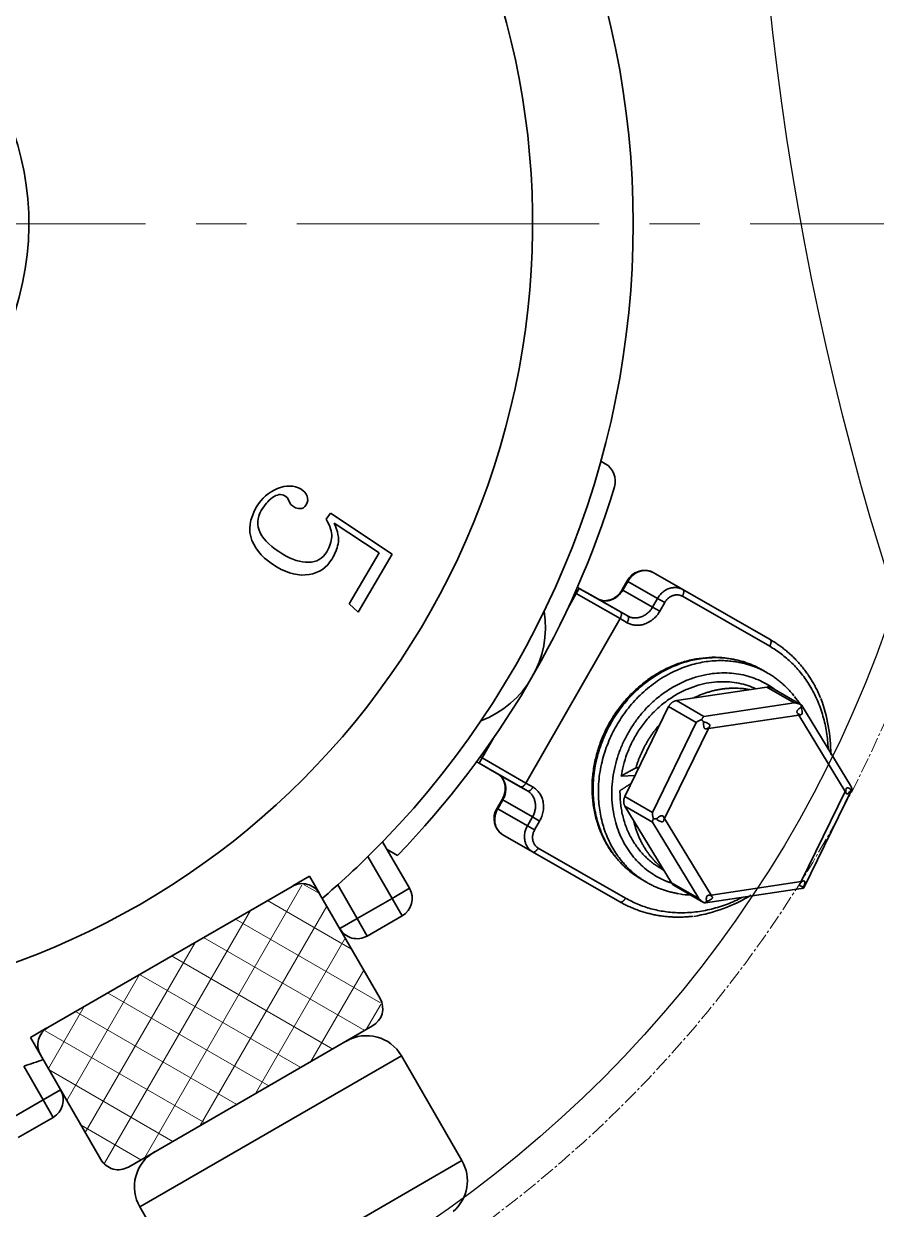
# Model space of a CAD drawing. Header units: millimetres. Extents: x -27384 to -11847, y 105622 to 113060.
# Drawn here: x -20622.5 to -20580.2, y 111159.2 to 111218 of the extents above; entities that cross this region are included whole.
import ezdxf

# ---------------------------------------------------------------- set-up
doc = ezdxf.new("R2010")
doc.units = ezdxf.units.MM
for name, pattern in [('CENTER2', [1.125, 0.75, -0.125, 0.125, -0.125]), ('DASHDOT', [25.4, 12.7, -6.35, 0, -6.35]), ('DASHED', [19.049999999999997, 12.7, -6.35]), ('HIDDEN', [9.524999999999999, 6.35, -3.175])]:
    doc.linetypes.add(name, pattern=pattern)
doc.layers.get('0').update_dxf_attribs({"color": 1, "linetype": 'DASHDOT'})
for name, color, linetype in [('01粗实线', 7, 'Continuous'), ('1', 4, 'Continuous'), ('3', 6, 'HIDDEN'), ('Default', 7, 'Continuous')]:
    doc.layers.add(name, color=color, linetype=linetype)
for name, color, linetype, lineweight in [('4虚线层', 6, 'DASHED', 35), ('图层3', 7, 'Continuous', 35), ('图层5', 7, 'Continuous', 15)]:
    doc.layers.add(name, color=color, linetype=linetype, lineweight=lineweight)

# ---------------------------------------------------------------- blocks, each defined once
blk = doc.blocks.new('G$CBB9FC1A2')
at = {"layer": 'Default', "color": 1, "linetype": 'CENTER2', "lineweight": 13, "ltscale": 20}
blk.add_line((64.7932927104739, 0), (-63.43283579474519, 1.455191522836685e-11), dxfattribs=at)
at = {"layer": 'Default', "color": 7, "linetype": 'CENTER2', "lineweight": 13}
blk.add_circle((-1.818989403545856e-11, -2.91038304567337e-11), 61.63746783566022, dxfattribs=at)
at = {"layer": '图层3'}
for p, q in [((42.38599819857336, -11.77259495477483), (42.59878139958164, -11.89544539315102)), ((28.74299689247709, -14.64884334823), (28.95948134969512, -14.3584700760839)), ((28.95948134969512, -14.3584700760839), (32.0337242769383, -16.38899088809558)), ((31.37754514695916, -16.31787937069021), (29.14564184720439, -14.83979479117261)), ((29.8902791310793, -18.84760848103906), (31.37754514695916, -16.31787937069021)), ((32.0337242769383, -16.38899088809558), (30.34648972110881, -19.25885164354986)), ((44.97231455480869, -17.29609102747054), (46.44727099506053, -18.14063811153756)), ((41.16538293347185, -18.34320642810781), (41.31348854551834, -18.08238896130933)), ((41.1655938564727, -18.34332673039171), (41.31442140464787, -18.08291868685046)), ((41.21984868108484, -18.02921541522664), (41.31348854551834, -18.08238896130933)), ((41.31348854551834, -18.08238896130933), (41.31442140462241, -18.08291868683591)), ((41.31442140464424, -18.08291868685046), (43.35407157990267, -19.24874428132898)), ((41.87872549125677, -18.40397590100474), (41.31442140464424, -18.08291868685046)), ((43.68926817901956, -17.71351035359839), (43.44200084652766, -18.14534956232819)), ((43.47687261597093, -18.1653168307821), (43.44200084652766, -18.14534956232819)), ((43.7241399484592, -17.73347762205231), (43.47687261597093, -18.1653168307821)), ((43.47687261597093, -18.1653168307821), (44.95182905622642, -19.00986391483457)), ((43.7241399484592, -17.73347762205231), (43.68926817901956, -17.71351035359839)), ((45.19909638871468, -18.57802470610477), (43.7241399484592, -17.73347762205231)), ((46.44727099506053, -18.14063811153756), (50.78120537161521, -20.62221081453026)), ((40.74681496947233, -19.07421305385651), (41.16538293347185, -18.34320642810781)), ((41.16538293347185, -18.34320642810781), (41.09811650037227, -18.30500908073736)), ((41.16559385915753, -18.34332673193421), (41.16538273183687, -18.34320678302902)), ((43.33532582338012, -19.58363431679027), (41.16559385915753, -18.34332673193421)), ((41.87926376877658, -18.40428215087741), (41.87872549125677, -18.40397590100474)), ((43.35422020903206, -19.24882923494442), (41.87926376877658, -18.40428215087741)), ((42.23102777795066, -18.60403190346551), (41.87926376877658, -18.40428215087741)), ((43.7059842182025, -19.44857898751798), (42.23102777795066, -18.60403190346551)), ((44.95182905622642, -19.00986391483457), (45.19909638871468, -18.57802470610477)), ((45.5546542652155, -18.78161401872057), (45.19909638871468, -18.57802470610477)), ((45.5546542652155, -18.78161401872057), (45.30738693273088, -19.21345322745037)), ((50.7623108662192, -20.95701610550168), (46.42837648966088, -18.47544340253808)), ((30.34648972110881, -19.25885164354986), (29.8902791310793, -18.84760848103906)), ((43.35407157990267, -19.24874428132898), (43.35422020903206, -19.24882923494442)), ((43.35422020903206, -19.24882923494442), (43.7059842182025, -19.44857898751798)), ((45.30738693273088, -19.21345322745037), (44.95182905622642, -19.00986391483457)), ((43.33532582338012, -19.58363431679027), (38.66465235683791, -27.74071642608033)), ((43.33602463413263, -19.58403306937544), (43.33532582338012, -19.58363431679027)), ((43.68778864330307, -19.78378282194899), (43.33602463413263, -19.58403306937544)), ((50.64335177284738, -22.27139764933963), (50.38306534220828, -22.12235992863134)), ((46.13314592500319, -23.65179848176194), (50.61173301324743, -22.97862153411552)), ((51.97823677407359, -23.76106956787407), (50.61173301324743, -22.97862153411552)), ((52.32770343681477, -23.86036462105403), (50.86751692412508, -23.024274667594)), ((43.57118542032185, -28.4163039317209), (45.74684949282891, -23.95014989287301)), ((47.1133532536478, -24.73259792664612), (45.74684949282891, -23.95014989287301)), ((46.13314592500319, -23.65179848176194), (47.49964968582572, -24.43424651550595)), ((47.49964968582572, -24.43424651550595), (51.97823677407359, -23.76106956787407)), ((54.77187326174317, -27.86635030966136), (52.35689788180753, -23.88881991489325)), ((52.20252984261242, -24.3647315196722), (47.72394275436454, -25.03790846731863)), ((54.50545285835688, -28.15770861087367), (52.20252984261242, -24.3647315196722)), ((44.93768918114802, -29.19875196547946), (47.1133532536478, -24.73259792664612)), ((47.72394275436454, -25.03790846731863), (45.54827868186476, -29.50406250613742)), ((36.49648806952609, -26.49718230281724), (37.07541758199295, -25.48611278520548)), ((36.40016397119325, -26.44156955329527), (36.49648806952609, -26.49718230281724)), ((36.34652055235711, -26.75693365912593), (36.22203680191888, -26.68506293230166)), ((36.34652055235711, -26.75693365912593), (36.49648806826008, -26.49718230208964)), ((36.34744959835371, -26.75747004408913), (36.34652055235711, -26.75693365912593)), ((36.34744959835371, -26.75747004408913), (36.49669799530602, -26.49730434486992)), ((38.38532304088949, -27.92639860749478), (36.34744959835371, -26.75747004408913)), ((36.34744959835371, -26.75747004408913), (36.90997851580323, -27.08162749650364)), ((36.49648827354395, -26.4971819492639), (36.49669858954803, -26.49730331508908)), ((36.49669799530602, -26.49730434486992), (38.66465235683791, -27.74071642608033)), ((44.27009716645625, -26.98159369442146), (44.12056879943702, -26.98772565383115)), ((36.90997851580323, -27.08162749650364), (36.91051510029865, -27.08193670316541)), ((38.38547154055414, -27.92648378721788), (36.91051510029865, -27.08193670316541)), ((36.91051510029865, -27.08193670316541), (37.26084125027046, -27.2841976001655)), ((37.26084125027046, -27.2841976001655), (38.73579769052594, -28.12874468418886)), ((43.39312850400529, -27.39547822353779), (44.08224196963783, -27.36721859696263)), ((38.38547154055414, -27.92648378721788), (38.38532304088949, -27.92639860749478)), ((38.73579769052594, -28.12874468418886), (38.38547154055414, -27.92648378721788)), ((38.66465235683791, -27.74071642608033), (38.66534997716008, -27.74111725765397)), ((38.66534997716008, -27.74111725765397), (39.01567612713552, -27.9433781546395)), ((52.32978878584981, -32.62386264970701), (54.50545285835688, -28.15770861087367)), ((52.45314953309935, -32.94262603807147), (54.84709004637261, -28.02839905457222)), ((37.47823428047559, -28.56074980563426), (37.23096694799096, -28.99258901436406)), ((37.51310604991886, -28.58071707408817), (37.2658387174306, -29.01255628280342)), ((37.47824323891109, -28.56075493515527), (37.51310604991886, -28.58071707408817)), ((38.98806249017434, -29.42526415812608), (37.51310604991886, -28.58071707408817)), ((43.57118542032185, -28.4163039317209), (44.93768918114802, -29.19875196547946)), ((37.23096694799096, -28.99258901436406), (37.2658387174306, -29.01255628280342)), ((37.2658387174306, -29.01255628280342), (38.74079515768972, -29.85710336687043)), ((45.8814961457465, -32.68874487413268), (43.57857313000568, -28.89576778291666)), ((44.94507689083184, -29.67821581666067), (43.57857313000568, -28.89576778291666)), ((38.74079515768972, -29.85710336687043), (38.98806249017434, -29.42526415812608)), ((38.74079515768972, -29.85710336687043), (39.09635303419054, -30.06069267948624)), ((38.98806249017434, -29.42526415812608), (39.34362036667881, -29.62885347075644)), ((39.34362036667881, -29.62885347075644), (39.09635303419054, -30.06069267948624)), ((47.24799990657266, -33.47119290789124), (44.94507689083184, -29.67821581666067)), ((45.54827868186476, -29.50406250613742), (47.85120169760557, -33.29703959736798)), ((38.9953849592639, -31.15495964318688), (37.52042851900478, -30.31041255914897)), ((31.55152398447171, -30.65400739733013), (32.8852264214147, -32.96404778028955)), ((32.28193868686139, -31.33695850585354), (31.77776964280565, -31.04587637254735)), ((43.32931933581494, -33.63653234616504), (38.9953849592639, -31.15495964318688)), ((39.27456589529538, -30.96919207292376), (43.60850027184642, -33.45076477588736)), ((32.01938738629542, -33.46394018028514), (30.82105372735168, -31.38836539856857)), ((45.37070108533226, -31.98281261160446), (45.4966845194358, -32.05494961781369)), ((14.93460755418346, -39.86448627492064), (27.0563540458279, -32.8659926749533)), ((27.92219308094718, -32.36610027492861), (27.09901443362105, -32.84136268855946)), ((28.41471553371593, -33.21917418700468), (27.92219308094718, -32.36610027492861)), ((29.32277248251921, -32.79240535850113), (30.28770931606414, -34.46372498029086)), ((44.42155651357098, -32.53381715396245), (44.6818429442028, -32.68285487468529)), ((45.8814961457465, -32.68874487413268), (47.24799990657266, -33.47119290789124)), ((46.01939637672331, -32.82420418072434), (47.479582889413, -33.66029413415527)), ((47.85120169760557, -33.29703959736798), (52.32978878584981, -32.62386264970701)), ((28.42208548094641, -33.23193931006244), (31.4214398809454, -38.42697352076357)), ((30.28770931606414, -34.46372498029086), (32.01938738629542, -33.46394018028514)), ((32.8852264214147, -32.96404778028955), (32.01938738629542, -33.46394018028514)), ((32.51927978629465, -34.32977921541897), (32.01938738629542, -33.46394018028514)), ((47.56891722891305, -33.68817656475585), (52.32687091889966, -32.97300799060031)), ((29.4218702809485, -34.96361738028645), (30.28770931606414, -34.46372498029086)), ((30.787601716067, -35.32956401539559), (30.28770931606414, -34.46372498029086)), ((32.51927978629465, -34.32977921541897), (30.787601716067, -35.32956401539559)), ((14.89252140107783, -39.88878472676151), (14.06876851906418, -40.36437867493078)), ((18.93374675418454, -46.79119855587487), (31.05549324582898, -39.79270495587843)), ((14.06876851906418, -40.36437867493078), (14.56491422900581, -41.22372825250204)), ((17.56801531906603, -46.42525192075118), (14.5686609190634, -41.23021771005006)), ((32.48819756338708, -41.2744368260901), (19.50061203662335, -48.77282282611122)), ((35.48755196338607, -46.46947103680577), (32.48819756338708, -41.2744368260901)), ((14.70260668394985, -43.46178818029875), (13.73766985040857, -41.79046855849447)), ((12.97092861371129, -44.46157298027538), (14.70260668394985, -43.46178818029875)), ((15.56844571906186, -42.96189578028861), (14.70260668394985, -43.46178818029875)), ((14.70260668394985, -43.46178818029875), (15.20249908394544, -44.32762721540348)), ((15.20249908394544, -44.32762721540348), (13.47082101371416, -45.32741201540921)), ((22.49996643662598, -53.9678570368269), (35.48755196338607, -46.46947103680577)), ((19.50061203662335, -48.77282282611122), (22.49996643662598, -53.9678570368269))]:
    blk.add_line(p, q, dxfattribs=at)
for radius in [38.9916072, 13.9969872]:
    blk.add_circle((-1.818989403545856e-11, -2.91038304567337e-11), radius, dxfattribs=at)
for centre, radius, start, end in [((-1.818989403545856e-11, -2.91038304567337e-11), 43.9905312, 314.4775121859357, 45.52248781411114), ((42.09888899957878, -12.76128442828485), 0.9997847999998886, 343.1365587874399, 59.99999999990759), ((-1.818989403545856e-11, -2.91038304567337e-11), 44.99031600000001, 315.8509954911508, 343.1365587869221), ((44.54028894012299, -18.14874572434928), 0.9558588618540408, 63.12944359130974, 152.9135512325363), ((34.63356140487303, -19.9956960001291), 4.998923999999962, 291.0322442496276, 8.967755750545797), ((45.66320334520424, -26.33141920434718), 8.131606696462791, 0.09234113751816009, 20.05263761122325), ((51.00184258243462, -23.7798228686006), 1.335577787626161, 334.0272085683654, 335.275223361541), ((38.03570919540653, -29.5065284530865), 0.9548527799923413, 147.4361289302354, 237.3405850005448), ((-1.818989403545856e-11, -2.91038304567337e-11), 43.99053119999999, 311.8028916902845, 314.4775121859357), ((27.55624644581985, -33.73183171004348), 0.9997848000000018, 29.9999999997313, 120.000000001051), ((-1.818989403545856e-11, -2.91038304567337e-11), 43.9905312, 310.4762018321578, 311.8028916902845), ((32.01938738627723, -33.46394018031424), 0.9997847999999979, 299.9999999999118, 29.99999999890485), ((47.03665408376401, -29.01093402299739), 4.293945316268813, 260.1512291894051, 267.2654520563426), ((45.66320334520424, -26.33141920434718), 8.131606696462791, 279.379400795439, 300.9787409375859), ((30.28770931605322, -34.46372498029086), 0.9997848000000009, 209.9999999988006, 300.0000000000924), ((30.55560084581157, -38.92686592075916), 0.9997847999999918, 300.0000000008704, 29.9999999997313), ((15.43449995418268, -40.73032531005447), 0.9997848000000064, 120.0000000000924, 209.9999999997313), ((30.75651949313396, -42.27422162613948), 1.999569600000002, 30.00000000019665, 119.9999999998216), ((-1.818989403545856e-11, -2.91038304567337e-11), 43.9905312, 288.225162006974, 289.5244672499397), ((14.7026066839353, -43.46178818029875), 0.9997848000000024, 299.9999999999118, 29.99999999983554), ((18.43385435418895, -45.92535952077014), 0.9997848000000009, 209.9999999988006, 299.9999999997312), ((21.23229010685463, -47.77303802609094), 1.999569600000002, 120.0000000000022, 210.000000000662), ((33.75587389315479, -47.46925583679695), 1.999569600000025, 310.1642486219333, 30.00000000024878)]:
    blk.add_arc(centre, radius, start, end, dxfattribs=at)
for points, knots in [([(25.06783916834684, -15.70347815082641), (24.868699211278, -15.19659404653066), (24.94580517390204, -14.6362433385948), (25.54821040050228, -13.61159675776435), (25.88897390904458, -13.31419218945666), (26.32803907143898, -13.13179267251689)], [0.2467507284567884, 0.2467507284567884, 0.2467507284567884, 0.2467507284567884, 0.3389867326719478, 0.3389867326719478, 0.4032921158923755, 0.4032921158923755, 0.4032921158923755, 0.4032921158923755]), ([(26.90707985871995, -13.75255841878243), (26.86867409866682, -13.63241939134605), (26.79950420490422, -13.54628300972399), (26.51889559770643, -13.38130896426446), (26.31110191187327, -13.4136163717485), (26.08758615850456, -13.57971059257397)], [0.5635645681926474, 0.5635645681926474, 0.5635645681926474, 0.5635645681926474, 0.5802378047450152, 0.5802378047450152, 0.61358427784975, 0.61358427784975, 0.61358427784975, 0.61358427784975]), ([(26.32803907143898, -13.13179267251689), (26.76072590638796, -12.95204288492096), (27.15545283419851, -12.96030348986096), (27.64439207401301, -13.24775826606492), (27.74269372786512, -13.36276331741828), (27.80149233871634, -13.50603475187381)], [0.4032921158923755, 0.4032921158923755, 0.4032921158923755, 0.4032921158923755, 0.4638454409316848, 0.4638454409316848, 0.4871913011878038, 0.4871913011878038, 0.4871913011878038, 0.4871913011878038]), ([(27.80149233871634, -13.50603475187381), (27.85880011258268, -13.64567354346218), (27.84632092084939, -13.78984425195085), (27.68134687538986, -14.07045285915956), (27.58208703245691, -14.13224174173956), (27.34002327916824, -14.11579524716944), (27.24424437296693, -14.09381259231304), (27.03591374034659, -13.97133186158317), (26.94536780968701, -13.8723289216141), (26.90707985871995, -13.75255841878243)], [0.4871913011878038, 0.4871913011878038, 0.4871913011878038, 0.4871913011878038, 0.5022773786208592, 0.5022773786208592, 0.5173634560539146, 0.5173634560539146, 0.5324495334869705, 0.5324495334869705, 0.5635645681926474, 0.5635645681926474, 0.5635645681926474, 0.5635645681926474]), ([(26.08758615850456, -13.57971059257397), (25.86925866290039, -13.74194942683971), (25.68407557828323, -13.95464925191482), (25.31413377937861, -14.58389279531548), (25.2954677218986, -14.95623928432178), (25.47985303969108, -15.33353870500287)], [0.61358427784975, 0.61358427784975, 0.61358427784975, 0.61358427784975, 0.6551137909648076, 0.6551137909648076, 0.7143444080305449, 0.7143444080305449, 0.7143444080305449, 0.7143444080305449]), ([(27.89969201667191, -17.39697329398768), (27.40144253947437, -17.47651876755117), (26.87242777152642, -17.35370691734715), (25.6862186592698, -16.65631663426757), (25.26951111224116, -16.21680708868371), (25.06783916834684, -15.70347815082641)], [0.07165545023499047, 0.07165545023499047, 0.07165545023499047, 0.07165545023499047, 0.1544962270280993, 0.1544962270280993, 0.2467507284567884, 0.2467507284567884, 0.2467507284567884, 0.2467507284567884]), ([(25.47985303969108, -15.33353870500287), (25.66304303198194, -15.70839218464971), (26.03866321093301, -16.05683460978616), (27.05905814620928, -16.65674022964959), (27.4874467363552, -16.79417231907428), (27.87904251140935, -16.78982810988964)], [0.7143444080305449, 0.7143444080305449, 0.7143444080305449, 0.7143444080305449, 0.793674400147941, 0.793674400147941, 0.8596817981692867, 0.8596817981692867, 0.8596817981692867, 0.8596817981692867]), ([(27.87904251140935, -16.78982810988964), (28.27486168260657, -16.78543704806361), (28.57192189289708, -16.61361975761247), (28.92686605131166, -16.00988608757325), (29.01007750107965, -15.76130484402529), (29.02652399564977, -15.51924109073298)], [0.8596817981692867, 0.8596817981692867, 0.8596817981692867, 0.8596817981692867, 0.9139844380340683, 0.9139844380340683, 0.9537180769595186, 0.9537180769595186, 0.9537180769595186, 0.9537180769595186]), ([(43.44200084652402, -18.14534956231364), (43.41564533853671, -18.18844701274065), (43.34561527117694, -18.30034921286278), (43.17892206018223, -18.47652691995609), (42.94972875426902, -18.62147418415407), (42.70289313442845, -18.69674728080281), (42.46508645785798, -18.69807289795426), (42.30771597597413, -18.6462134794856), (42.23899149034332, -18.60845224613149), (42.2307948026064, -18.60389905651391)], [0, 0, 0, 0, 0.08581549838839274, 0.2631955536296094, 0.4406450398305807, 0.6184408718902048, 0.7982461429039251, 0.9792625842782116, 1, 1, 1, 1]), ([(48.69481224704941, -21.55902042950038), (48.58212431981156, -21.54070585517911), (48.29110873658283, -21.49491722366656), (47.74254375481178, -21.49737430793175), (47.10125403992424, -21.56966094128438), (46.45763256031205, -21.72589004377369), (45.82859080478374, -21.95985887083225), (45.22080767444277, -22.26953962183325), (44.64344407170574, -22.65037590847351), (44.10452564276056, -23.09715080993192), (43.61173374616556, -23.6035926885088), (43.17204070043954, -24.16261415620102), (42.791684720185, -24.76639199072088), (42.47607992871417, -25.40648635699472), (42.22975659674921, -26.07395148529031), (42.05630291931811, -26.75943993634428), (41.95831147186618, -27.45334197148622), (41.93733626501489, -28.14579616475385), (41.99381981943952, -28.82718072691932), (42.12713501270264, -29.48685796002974), (42.33522638645445, -30.11851545609534), (42.61581924993516, -30.70104004532914), (42.87595321850677, -31.12905488572142), (43.03921701146828, -31.31818085063423), (43.07773644030385, -31.36256863121525)], [0, 0, 0, 0, 0.02350353713391656, 0.07123120161941619, 0.1190565843555698, 0.1669899636663913, 0.2150287232758039, 0.2631612856308087, 0.3113716199105258, 0.3596430645916087, 0.4079608316550208, 0.4563131331156071, 0.5046912006492132, 0.5530885583993389, 0.6014988523078224, 0.6499155114649879, 0.6983304908539791, 0.7467323360699559, 0.7951053479429021, 0.8434295557498186, 0.891681956522966, 0.9398393795986739, 0.9878829320880902, 1, 1, 1, 1]), ([(52.21498441124641, -24.33844147849595), (52.23316121174139, -24.34482719674997), (52.25146417692667, -24.34990058894618), (52.28866579291935, -24.35457185993437), (52.30784097282594, -24.35419805107813), (52.34233612195749, -24.33990603097482), (52.35685171592195, -24.3243736657023), (52.37240670155734, -24.28452715145249), (52.37460619866397, -24.26177293767978), (52.37426131303437, -24.19454376676003), (52.36558975390653, -24.15082276286557), (52.34418925239152, -24.06426381166966), (52.33090269939566, -24.02195955211937), (52.31634054883762, -23.98012806857878)], [0, 0, 0, 0, 0.125, 0.125, 0.25, 0.25, 0.375, 0.375, 0.5, 0.5, 0.75, 0.75, 1, 1, 1, 1]), ([(47.71019234717096, -25.01555729910615), (47.72644400536956, -25.00064765842399), (47.74172287594411, -24.98482533563219), (47.76826007168711, -24.94937535114877), (47.77971068248007, -24.92947756669309), (47.78939482710484, -24.88585205988784), (47.78584130492163, -24.86203160979494), (47.763434855995, -24.82323844780331), (47.74654348388867, -24.80796275223838), (47.69244283884836, -24.76985700607474), (47.652083478446, -24.75374449904484), (47.56959155705772, -24.72609643767646), (47.52754488318897, -24.71544230486325), (47.48509863980871, -24.70631260344817)], [0, 0, 0, 0, 0.1249999999999989, 0.1249999999999989, 0.2499999999999979, 0.2499999999999979, 0.3749999999999968, 0.3749999999999968, 0.4999999999999958, 0.4999999999999958, 0.7499999999999979, 0.7499999999999979, 1, 1, 1, 1]), ([(37.26060875155963, -27.28406392077159), (37.29267536622865, -27.30422543996247), (37.38202704345167, -27.36237153374532), (37.51752761362877, -27.51624051549879), (37.61697646538596, -27.75647642055992), (37.64449872510522, -28.02996584901121), (37.59827220824445, -28.31368553185894), (37.52256965060951, -28.47192719636951), (37.47823428047559, -28.56074980563426)], [0, 0, 0, 0, 0.083797267515466, 0.2763978004044839, 0.466096137592648, 0.6503712509146652, 0.8312123367020222, 1, 1, 1, 1]), ([(54.80060131404025, -28.07177338481415), (54.77687961197807, -28.05049504908675), (54.75248704394107, -28.03064462370821), (54.70116576678265, -27.99674625480839), (54.67420326443971, -27.98173525140737), (54.62900256604917, -27.97397304381593), (54.6131874812163, -27.97403175913496), (54.58178145240527, -27.98799475627311), (54.56711794174407, -28.00343198988412), (54.53767522584894, -28.06259166929522), (54.53335215564948, -28.10961897407833), (54.5313822217795, -28.1536119246739)], [0, 0, 0, 0, 0.2500000000000006, 0.2500000000000006, 0.5000000000000012, 0.5000000000000012, 0.6250000000000001, 0.6250000000000001, 0.7499999999999989, 0.7499999999999989, 1, 1, 1, 1]), ([(54.5313822217795, -28.1536119246739), (54.53300952568316, -28.17450966147589), (54.53549816742452, -28.19495998295315), (54.5442392399018, -28.23397526542249), (54.5505241347164, -28.25274903197715), (54.5709415574056, -28.27985538660141), (54.58581669619889, -28.28641467218404), (54.61716689050081, -28.2816467279481), (54.63293501761655, -28.2722790739499), (54.67748962991027, -28.23768256639596), (54.7036305775182, -28.20691230479861), (54.75412065714045, -28.14170903430204), (54.77776169661229, -28.10719539220736), (54.80060131404025, -28.07177338481415)], [0, 0, 0, 0, 0.1250000000000001, 0.1250000000000001, 0.2500000000000002, 0.2500000000000002, 0.3750000000000003, 0.3750000000000003, 0.5000000000000004, 0.5000000000000004, 0.7500000000000002, 0.7500000000000002, 1, 1, 1, 1]), ([(45.52179809362133, -29.50784356589429), (45.51959362104026, -29.48638826487877), (45.51607281586257, -29.4652081378299), (45.50356062564242, -29.42402886549826), (45.49446807481945, -29.40372159560502), (45.46526121823263, -29.37187108265061), (45.4439975629175, -29.36175383278169), (45.39937306246429, -29.35899197217077), (45.3769487134341, -29.36456176912179), (45.31381541605515, -29.38831569811737), (45.27660667345481, -29.41276295253192), (45.20480275761656, -29.46553996142757), (45.17096685652723, -29.49428374107811), (45.13811749599336, -29.52414245458203)], [0, 0, 0, 0, 0.125, 0.125, 0.25, 0.25, 0.375, 0.375, 0.5, 0.5, 0.75, 0.75, 1, 1, 1, 1]), ([(52.34298796822986, -32.64589819143293), (52.32617764952738, -32.66048794795643), (52.30990535776436, -32.67574144659739), (52.27967262204402, -32.70907539738982), (52.26548604785785, -32.72740659327246), (52.24701019906934, -32.7659980476019), (52.24417464289945, -32.78616016764136), (52.25325496007645, -32.81732290380751), (52.26347937251558, -32.82878115693165), (52.29882494160847, -32.85614791155967), (52.3281424193774, -32.86593793371867), (52.38920934885027, -32.88131823316508), (52.42110446227161, -32.88615967174701), (52.45362017022853, -32.88960323591891)], [0, 0, 0, 0, 0.1250000000000011, 0.1250000000000011, 0.2500000000000021, 0.2500000000000021, 0.3750000000000032, 0.3750000000000032, 0.5000000000000042, 0.5000000000000042, 0.7500000000000021, 0.7500000000000021, 1, 1, 1, 1]), ([(47.83819590415806, -33.32301401205768), (47.81946044308643, -33.31630840965954), (47.80016405677452, -33.31066619329795), (47.75926690081178, -33.30387888861878), (47.73735575750834, -33.30268610887288), (47.69406890421305, -33.31194407652947), (47.67316423190277, -33.32381811171945), (47.64428311451047, -33.35603420015832), (47.63541665774392, -33.3749709714757), (47.61700646743338, -33.43146115085983), (47.61463614392051, -33.46885966988339), (47.61461165352011, -33.54315085918643), (47.61774664607219, -33.57964242450544), (47.62237826120327, -33.61578777080285)], [0, 0, 0, 0, 0.1249999999999988, 0.1249999999999988, 0.2499999999999977, 0.2499999999999977, 0.3749999999999965, 0.3749999999999965, 0.4999999999999953, 0.4999999999999953, 0.7499999999999977, 0.7499999999999977, 1, 1, 1, 1])]:
    blk.add_open_spline(points, degree=3, knots=knots, dxfattribs=at)
for points, degree in [([(29.02652399564977, -15.51924109073298), (29.0426714630521, -15.28157849660784), (28.94737906427326, -14.99212960443401), (28.74299689247709, -14.64884334825911)], 3), ([(29.14564184720075, -14.83979479117261), (29.33554018438736, -15.26610501688265), (29.39863672259526, -15.6064241421991), (29.3409351462069, -15.87000302626984)], 3), ([(29.3409351462069, -15.87000302626984), (29.2835613101488, -16.13208480339381), (29.18051593105338, -16.37641637244087), (29.0430375598371, -16.61025687844085)], 3), ([(29.0430375598371, -16.61025687844085), (28.78307845790187, -17.05242801706481), (28.40479770721868, -17.31633322674315), (27.89969201667191, -17.39697329398768)], 3), ([(52.26977308605274, -23.82561257410271), (52.18496216251151, -23.69797876749362), (52.09474589409365, -23.57980740355561), (51.98845384231026, -23.44264808217122)], 3), ([(52.21337601323103, -24.05444944214833), (52.188174815823, -24.07582750455185), (52.16372055631291, -24.09941187693039), (52.14396523508185, -24.12781475242809)], 3), ([(52.29047133099084, -23.99694685565191), (52.26403364515136, -24.01462707067549), (52.23807355494137, -24.03349862858886), (52.21337601323103, -24.05444944214833)], 3), ([(52.31634054883762, -23.98012806857878), (52.30766553839203, -23.98561711113143), (52.29903824960275, -23.99121772474609), (52.29047133099084, -23.99694685565191)], 3), ([(52.11478523554979, -24.19877250767604), (52.11384314453608, -24.20804292635876), (52.11415778889932, -24.21771540025657), (52.11585179301255, -24.22699416315299)], 3), ([(52.12530611942202, -24.16052641982969), (52.12010388026101, -24.17233664207743), (52.11615087119571, -24.18533430050593), (52.11478523554979, -24.19877250767604)], 3), ([(52.11585179301255, -24.22699416315299), (52.11754600163113, -24.2362740462122), (52.12064224224741, -24.24536468941369), (52.12466763170596, -24.25368645401613)], 3), ([(52.12466763170596, -24.25368645401613), (52.13048589863683, -24.26571466853784), (52.13831481022862, -24.27651184088609), (52.14685148897479, -24.28599961401778)], 3), ([(52.14396523508185, -24.12781475242809), (52.13691522952286, -24.13795077743998), (52.13046252930144, -24.14882024012331), (52.12530611942202, -24.16052641982969)], 3), ([(52.14685148897479, -24.28599961401778), (52.16310461510511, -24.30406354466686), (52.18227689249034, -24.31829715093772), (52.20178281789777, -24.33052107891126)], 3), ([(52.20178281789777, -24.33052107891126), (52.20614763786944, -24.33325641414558), (52.21055154411079, -24.33589241195295), (52.21498441124641, -24.33844147849595)], 3), ([(47.48273345772031, -24.74239179379947), (47.48071109746525, -24.77953546161007), (47.47993795743969, -24.8168419522699), (47.48160574236317, -24.85403171674989)], 3), ([(47.48160574236317, -24.85403171674989), (47.48330753834307, -24.89197989017703), (47.48723656705261, -24.93040583265247), (47.49790430627399, -24.96682000692817)], 3), ([(47.48509863980871, -24.70631260344817), (47.48418428673176, -24.718328301984), (47.48338878723007, -24.73035568815249), (47.48273345772031, -24.74239179379947)], 3), ([(47.49790430627399, -24.96682000692817), (47.50171126136411, -24.97981499331945), (47.50647170533557, -24.99262414012628), (47.51269618922379, -25.00459896212851)], 3), ([(47.51269618922379, -25.00459896212851), (47.51897599525546, -25.01668021427759), (47.52697207261735, -25.0281771303853), (47.53690500348966, -25.03730161549174)], 3), ([(47.53690500348966, -25.03730161549174), (47.54375728866216, -25.04359619005118), (47.55170105733123, -25.04884667183796), (47.56017376632371, -25.0524687270663)], 3), ([(47.56017376632371, -25.0524687270663), (47.56864749815213, -25.05609121955058), (47.57782791632781, -25.05817980546271), (47.58696116436113, -25.0588786903827)], 3), ([(47.58696116436113, -25.0588786903827), (47.60016229077883, -25.05988885326951), (47.61360817476088, -25.05814069788903), (47.62643861668766, -25.05490926136554)], 3), ([(47.62643861668766, -25.05490926136554), (47.65086671067911, -25.04875687506865), (47.67401455267827, -25.03739478501666), (47.69575845973304, -25.02449584430724)], 3), ([(47.69575845973304, -25.02449584430724), (47.70062407045771, -25.02160946221557), (47.70543411872859, -25.01862413347408), (47.71019234717096, -25.01555729910615)], 3), ([(47.72394275436818, -25.03790846731863), (47.7172010737886, -25.0268047353311), (47.71019234717096, -25.01555729910615)], 2), ([(54.5313822217795, -28.1536119246739), (54.51856367594883, -28.15573792236682), (54.50545285835688, -28.15770861088822)], 2), ([(45.13811749599336, -29.52414245458203), (45.1472179607008, -29.53143627244572), (45.15639943513816, -29.53863586284569), (45.16567233897149, -29.54572231438942)], 3), ([(45.16567233897149, -29.54572231438942), (45.19428870963384, -29.56759124866221), (45.22378841877435, -29.58849562927207), (45.2546627357442, -29.60731638838479)], 3), ([(45.2546627357442, -29.60731638838479), (45.28616667106689, -29.62652095829253), (45.3193944635168, -29.64413644891465), (45.35505642952921, -29.65514749889553)], 3), ([(45.35505642952921, -29.65514749889553), (45.36778297826822, -29.65907696998329), (45.38093330304036, -29.66212586670008), (45.39429319627743, -29.66352766664932)], 3), ([(45.39429319627743, -29.66352766664932), (45.40777182994862, -29.66494192557002), (45.42181240841455, -29.66463875320915), (45.43511107990707, -29.66147027364059)], 3), ([(45.43511107990707, -29.66147027364059), (45.44428523914394, -29.65928448115301), (45.45327656350855, -29.65564247280417), (45.46127768819133, -29.65068571196753)], 3), ([(45.46127768819133, -29.65068571196753), (45.46927977877567, -29.64572835274157), (45.47647441969457, -29.63936213700799), (45.4825245421016, -29.63227878930047)], 3), ([(45.4825245421016, -29.63227878930047), (45.49126934247033, -29.62204057302733), (45.49794585674317, -29.61010192963295), (45.50306153331258, -29.59785334038315)], 3), ([(45.50306153331258, -29.59785334038315), (45.51280135591151, -29.57453304545197), (45.51758883546427, -29.54940224453458), (45.52030007842768, -29.52455036110769)], 3), ([(45.52030007842768, -29.52455036110769), (45.52090677035085, -29.51898928184528), (45.52140068922017, -29.5134182155598), (45.52179809362133, -29.50784356589429)], 3), ([(45.54827868186112, -29.50406250615197), (45.53516786426917, -29.50603319467336), (45.52179809362133, -29.50784356589429)], 2), ([(52.32978878584618, -32.62386264970701), (52.33653046642212, -32.63496638172364), (52.34298796822259, -32.64589819143293)], 2), ([(52.36483688568842, -32.63161066577595), (52.35750592421027, -32.63617823632376), (52.35022114206731, -32.64096126066579), (52.34298796822986, -32.64589819143293)], 3), ([(52.4242375042777, -32.60163538885536), (52.40443222059184, -32.60851139017905), (52.38430359837366, -32.61948189060786), (52.36483688568842, -32.63161066577595)], 3), ([(52.45570236559433, -32.59521439048694), (52.44576401708764, -32.59541205779533), (52.43495157705911, -32.59791567550565), (52.4242375042777, -32.60163538885536)], 3), ([(52.45362017022853, -32.88960323591891), (52.45566663368663, -32.88363497139653), (52.45768084550218, -32.87766671348072), (52.45965971244368, -32.87169930401433)], 3), ([(52.4757072671382, -32.59874128449883), (52.46981862967732, -32.59619571569783), (52.46293050033273, -32.59507062756165), (52.45570236559433, -32.59521439048694)], 3), ([(52.45965971244368, -32.87169930401433), (52.4708986615442, -32.83780747929995), (52.48108946117281, -32.80386679056392), (52.48918821997722, -32.77024404151598)], 3), ([(52.49048519145799, -32.61029291403247), (52.48659994956688, -32.60530378961994), (52.4815889048441, -32.60128382744733), (52.4757072671382, -32.59874128449883)], 3), ([(52.48918821997722, -32.77024404151598), (52.49733081986415, -32.73643928214733), (52.50374630084116, -32.70243340347952), (52.50429983051436, -32.67072112743335)], 3), ([(52.50187495155842, -32.63788719555305), (52.49984748716088, -32.62749970097502), (52.49629321916291, -32.61775112994656), (52.49048519145799, -32.61029291403247)], 3), ([(52.50429983051436, -32.67072112743335), (52.5044986357243, -32.65933137518005), (52.50388504399598, -32.64818568676128), (52.50187495155842, -32.63788719555305)], 3), ([(47.75948999999673, -33.56101878543268), (47.79389308127429, -33.54490964076831), (47.82803634923766, -33.5268731094402), (47.85826948158865, -33.50446973640646)], 3), ([(47.85120169760557, -33.29703959735343), (47.84483256058593, -33.31011401789146), (47.83819590415806, -33.32301401205768)], 2), ([(47.85086605527977, -33.33063011251215), (47.84671303765936, -33.32801605343411), (47.84248468510123, -33.32548057610984), (47.83819590415806, -33.32301401205768)], 3), ([(47.90009732222825, -33.37188777205301), (47.88697390555171, -33.35561588550627), (47.86942545805869, -33.34231206994446), (47.85086605527977, -33.33063011251215)], 3), ([(47.85826948158865, -33.50446973640646), (47.86905866332017, -33.49647473078221), (47.87938572470739, -33.48782369322726), (47.88850013353294, -33.47838382890041)], 3), ([(47.88850013353294, -33.47838382890041), (47.8976955496546, -33.46886006467685), (47.90583154277556, -33.45825754612451), (47.91119738837733, -33.44710982397373)], 3), ([(47.91579438718691, -33.40048665182258), (47.91270000201621, -33.39001810803893), (47.90699017417865, -33.38043430441758), (47.90009732222825, -33.37188777205301)], 3), ([(47.91119738837733, -33.44710982397373), (47.91489904549235, -33.43941950859153), (47.91730880125033, -33.43130700221809), (47.91805963674415, -33.42342813295545)], 3), ([(47.91805963674415, -33.42342813295545), (47.91881056287457, -33.41554831257963), (47.91793524898821, -33.40772935247514), (47.91579438718691, -33.40048665182258)], 3), ([(47.62237826120327, -33.61578777080285), (47.63373288634102, -33.61183305205486), (47.64505954541528, -33.60777807413251), (47.65634909348591, -33.60360789689003)], 3), ([(47.65634909348591, -33.60360789689003), (47.69118886947763, -33.59073864477978), (47.72577447762524, -33.57680598257866), (47.75948999999673, -33.56101878543268)], 3)]:
    blk.add_open_spline(points, degree=degree, dxfattribs=at)
for points, weights in [([(44.97231455480869, -17.29609102747054), (44.22093235084685, -16.86585618658864), (43.72413994845556, -17.73347762205231)], [1, 0.7071067811864479, 1]), ([(42.2310277779543, -18.60403190346551), (42.98161663816791, -19.03025498263014), (43.4768726159673, -18.16531683079666)], [1, 0.7082010561002636, 1]), ([(46.44727099506053, -18.14063811153756), (45.6958887910987, -17.71040327065566), (45.19909638871104, -18.57802470610477)], [1, 0.7071067811866183, 1]), ([(46.42837648966088, -18.47544340253808), (46.57741421037644, -18.21515697188443), (46.44727099506053, -18.14063811153756)], [1, 0.7071067811863755, 1]), ([(46.42837648966088, -18.47544340253808), (45.90240894689123, -18.17427901391056), (45.5546542652155, -18.78161401872057)], [1, 0.7071067811864582, 1]), ([(43.33532582338376, -19.58363431679027), (43.48421467020307, -19.32326306067989), (43.35407157996815, -19.24874428137264)], [1, 0.7071071324126434, 1]), ([(43.33602463413627, -19.58403306937544), (43.4843634243407, -19.32334809530585), (43.35422020903934, -19.24882923494442)], [1, 0.7071067812098546, 1]), ([(43.68778864330307, -19.78378282194899), (44.66355416159422, -20.33787282486446), (45.30738693273088, -19.21345322746492)], [1, 0.7082010560997261, 1]), ([(43.7059842182025, -19.44857898753253), (44.45657307842339, -19.87480206671171), (44.95182905622278, -19.00986391483457)], [1, 0.7082010560985746, 1]), ([(43.68778864330307, -19.78378282194899), (43.83612743352569, -19.52309784789395), (43.7059842182025, -19.44857898753253)], [1, 0.7071067811802247, 1]), ([(50.76231086621556, -20.95701610550168), (50.91134858693113, -20.69672967486258), (50.78120537161521, -20.62221081453026)], [1, 0.707106781186327, 1]), ([(53.66479955828254, -26.04296968998096), (53.52120590119375, -22.53673513543617), (50.76231086621556, -20.95701610550168)], [1, 0.8908474803153432, 1]), ([(53.28273906746108, -23.50825279315177), (52.48906040119255, -21.60011358225893), (50.78120537161521, -20.62221081453026)], [1, 0.9570164761149803, 1]), ([(48.74083081688877, -21.56384449049074), (45.0167746105617, -21.04277679749066), (42.89537229965936, -24.74431484602974)], [1, 0.8149168024739611, 1]), ([(49.03060684285447, -21.71710289898328), (45.28278767742813, -21.16866741498234), (43.15041966500939, -24.90251013125817)], [1, 0.8127683339206092, 1]), ([(50.38306534220828, -22.12235992863134), (49.62328629112017, -21.68731712693989), (48.74083081688877, -21.56384449049074)], [1, 0.9860944725923496, 1]), ([(50.64335177284374, -22.27139764935418), (49.89663161842691, -21.84383225704369), (49.03060684285447, -21.71710289898328)], [1, 0.9865588631331683, 1]), ([(51.10119318352008, -23.15807563831913), (47.0971124104617, -20.03305273942533), (43.92381412723626, -24.94441204932809)], [1, 0.6848898758894609, 1]), ([(51.95863611080131, -23.40794630222081), (51.40478152850483, -22.70738562995393), (50.64335177284374, -22.27139764935418)], [1, 0.9860352455134763, 1]), ([(50.07501635105655, -23.05929547820415), (44.45340970527468, -20.50064718288195), (43.39312850400165, -27.39547822353779)], [1, 0.5782088800009519, 1]), ([(49.76789280102093, -23.10545925486076), (48.36505973822204, -22.83626398116758), (46.97698613722605, -23.5249607610167)], [1, 0.9517704932680338, 1]), ([(50.86751692412508, -23.024274667594), (50.75118010117149, -22.9576612260862), (50.61173301324743, -22.97862153411552)], [1, 0.9552489088644792, 1]), ([(46.13314592500319, -23.65179848176194), (45.87315240032331, -23.69087813879014), (45.74684949282891, -23.95014989288757)], [1, 0.8660254037849274, 1]), ([(52.31284021611282, -23.85356061828497), (52.15701980453741, -23.77621141668351), (51.97823677407359, -23.76106956787407)], [1, 0.9659258262891659, 1]), ([(52.31634054883398, -23.98012806857878), (52.32220091246563, -23.90935589118453), (52.31284021611282, -23.85356061828497)], [1, 0.9886295588961832, 1]), ([(52.35689788180753, -23.88881991489325), (52.34176567177565, -23.86389675177634), (52.31284021611282, -23.85356061828497)], [1, 0.9902702378699068, 1]), ([(47.38393113348502, -24.59442551743996), (47.23009025275678, -24.64554826756648), (47.11335325365144, -24.73259792663157)], [1, 0.9659258262863255, 1]), ([(47.49964968582572, -24.43424651550595), (47.43710588683825, -24.4856622282241), (47.38393113348502, -24.59442551743996)], [1, 0.9659258262882168, 1]), ([(47.48509863980871, -24.70631260344817), (47.43283709958996, -24.6442767362314), (47.38393113348502, -24.59442551743996)], [1, 0.9886295588832996, 1]), ([(42.89537229965936, -24.74431484602974), (40.77396998876065, -28.44585289455426), (43.10562770848264, -31.39645314269001)], [1, 0.8149168024739735, 1]), ([(43.15041966500939, -24.90251013125817), (41.01805165259429, -28.636352847534), (43.39610273257131, -31.5832948552852)], [1, 0.8127683339206185, 1]), ([(43.92381412723626, -24.94441204932809), (40.75051584401808, -29.85577135920175), (45.1471445042589, -32.37324225755583)], [1, 0.6848898758895119, 1]), ([(45.33691823627305, -24.79164751205826), (44.48400331157245, -25.75564207822026), (44.12056879943339, -26.9877256538457)], [1, 0.9686012516904395, 1]), ([(44.12056879943339, -26.9877256538457), (43.73511834140299, -27.19025996308483), (43.39312850400165, -27.39547822353779)], [1, 0.9971670478286347, 1]), ([(37.51310604991886, -28.58071707408817), (38.00836202771461, -27.71577892224013), (37.26084125028137, -27.2841976001655)], [1, 0.7082010561036131, 1]), ([(38.38532304091859, -27.92639860752388), (38.51546612288803, -28.00091740101925), (38.66465235668147, -27.74071642599301)], [1, 0.7071071323167456, 1]), ([(38.38547154055777, -27.92648378721788), (38.51561475587732, -28.00100264756475), (38.66534997716008, -27.74111725763942)], [1, 0.7071067812041878, 1]), ([(38.73579769054049, -28.12874468421796), (38.86594090586004, -28.20326354455028), (39.01567612713552, -27.94337815465406)], [1, 0.7071067812300197, 1]), ([(38.98806249017434, -29.42526415814064), (39.48331846798101, -28.56032600627804), (38.73579769051867, -28.12874468420341)], [1, 0.708201056095914, 1]), ([(39.34362036667881, -29.62885347077099), (39.9874531378191, -28.50443387334235), (39.01567612713188, -27.9433781546395)], [1, 0.7082010560964496, 1]), ([(43.89202089493847, -27.75770012020075), (43.59118083257999, -27.94069552053406), (43.33130998263368, -28.12197659186495)], [1, 0.997745714739124, 1]), ([(43.33130998263368, -28.12197659186495), (43.28842218267163, -30.79051802754111), (45.37070108533226, -31.98281261160446)], [1, 0.8766725978598532, 1]), ([(54.84732217330384, -28.0279216091003), (54.81988703102616, -27.94543029875786), (54.77187326174317, -27.86635030966136)], [1, 0.990270237871321, 1]), ([(54.80060131404025, -28.07177338481415), (54.83634839583829, -28.05022544834355), (54.84732217330384, -28.0279216091003)], [1, 0.9886295588924028, 1]), ([(43.57118542032185, -28.4163039317209), (43.44488251282746, -28.67557568584743), (43.57857313000568, -28.89576778293122)], [1, 0.8660254037842575, 1]), ([(37.2658387174306, -29.01255628280342), (36.76904631504658, -29.88017771826708), (37.52042851900478, -30.31041255913442)], [1, 0.7071067811865236, 1]), ([(44.93768918114438, -29.19875196547946), (44.93719141351903, -29.35235918608669), (44.98950400805188, -29.50965140735207)], [1, 0.9659258262924889, 1]), ([(38.74079515768244, -29.85710336688499), (38.24400275529479, -30.72472480231955), (38.99538495926026, -31.15495964318688)], [1, 0.7071067811865591, 1]), ([(44.01248208567631, -29.61042768134212), (44.34415540863847, -31.09028551797383), (45.44758719007223, -31.97408497570723)], [1, 0.9517704932679494, 1]), ([(44.98950400805188, -29.50965140735207), (44.94115047520972, -29.60930308954266), (44.9450768908282, -29.67821581667522)], [1, 0.965925826289593, 1]), ([(44.98950400805188, -29.50965140735207), (45.05762077008694, -29.52006713842275), (45.13811749599336, -29.52414245456748)], [1, 0.988629558898762, 1]), ([(39.09635303419054, -30.06069267948624), (38.74859835251846, -30.66802768432535), (39.27456589529538, -30.96919207292376)], [1, 0.7071067811864906, 1]), ([(38.99538495926026, -31.15495964318688), (39.12552817457617, -31.22947850354831), (39.27456589529538, -30.96919207292376)], [1, 0.7071067811857019, 1]), ([(43.10562770848264, -31.39645314269001), (43.65967105361778, -32.09756824107899), (44.42155651357098, -32.53381715396245)], [1, 0.9860188741405884, 1]), ([(43.39610273257131, -31.5832948552852), (44.50913338599275, -32.96259104288765), (46.26021713522641, -33.2319909970247)], [1, 0.9480680258003888, 1]), ([(45.1471445042589, -32.37324225755583), (45.50286376917575, -32.57692397975188), (45.89354170431034, -32.70741816698865)], [1, 0.9963158913113699, 1]), ([(45.88149614574286, -32.68874487413268), (45.93408079658911, -32.77535322996846), (46.01939637672331, -32.82420418072434)], [1, 0.9751714127036741, 1]), ([(52.45289504786706, -32.94314749901241), (52.46113206634254, -32.92601585054945), (52.45362017022489, -32.88960323591891)], [1, 0.9886295588951541, 1]), ([(43.32931933581131, -33.63653234616504), (43.45946255113085, -33.71105120654101), (43.60850027184642, -33.45076477590192)], [1, 0.7071067811863481, 1]), ([(43.60850027184642, -33.45076477590192), (46.33207003385178, -35.01025686525099), (49.40073064250828, -33.41283647689852)], [1, 0.8931958652941339, 1]), ([(47.24799990656902, -33.47119290789124), (47.36816555367113, -33.60666319655138), (47.52398596524654, -33.68401239815284)], [1, 0.9659258262868742, 1]), ([(52.32687091889966, -32.97300799060031), (52.39290690985945, -32.96308211311407), (52.45289504786706, -32.94314749901241)], [1, 0.9945859280371877, 1]), ([(43.32931933581131, -33.63653234616504), (44.97589730402615, -34.57934840758389), (46.94959143840242, -34.35016830693348)], [1, 0.9598657691583213, 1]), ([(47.52398596524654, -33.68401239815284), (47.57176825346323, -33.66093669559632), (47.62237826120327, -33.61578777080285)], [1, 0.988629558903736, 1]), ([(47.52398596524654, -33.68401239815284), (47.54549262066575, -33.69169752033486), (47.56891722891305, -33.68817656475585)], [1, 0.9945859280239702, 1])]:
    blk.add_rational_spline(points, weights, degree=2, dxfattribs=at)
at = {"layer": '图层5'}
for p, q in [((19.74148401994535, -46.32485122805519), (27.54943880641804, -32.80107683467213)), ((28.41062467402298, -33.22314512358571), (27.65541526672314, -32.78712476899091)), ((17.74730949050718, -46.60454609218868), (24.99072348344271, -34.05858503618219)), ((22.4905229564356, -44.73769285806338), (28.77772917277616, -33.84793225368776)), ((30.00735826552409, -35.97771231680235), (25.837027896363, -33.56997095554834)), ((31.44991527594175, -38.64326561942289), (24.24986952636391, -34.48631726772874)), ((16.79307386169239, -45.0830139437021), (22.24168454694518, -35.64574340615945)), ((30.66098955636335, -40.02047176717315), (22.66271115636482, -35.40266357988003)), ((25.23956189293676, -43.15053448804247), (29.69407548493837, -35.43509062367957)), ((29.07383118636426, -40.93681807933899), (21.0755527863621, -36.31900989204587)), ((27.98860082943793, -41.56337611805066), (30.61042179710785, -37.02224899370049)), ((15.87672754952291, -43.49585557368118), (19.49264561044765, -37.23290177616582)), ((27.48667281636517, -41.85316439151939), (19.48839441636301, -37.23535620422626)), ((25.89951444636245, -42.76951070367068), (17.90123604636392, -38.15170251637755)), ((30.73763976593546, -39.97621774805884), (31.46055601694752, -38.72409007168608)), ((14.96038123736071, -41.90869720368937), (16.74360667394649, -38.82006014617218)), ((24.31235607636336, -43.68585701583652), (16.31407767636119, -39.0680488285434)), ((22.72519770636427, -44.60220332800236), (14.80708397777926, -40.03067823532911)), ((21.13803933636518, -45.51854964018275), (14.99777610176898, -41.9734670087928)), ((19.55088096636609, -46.43489595233405), (16.58493447176807, -44.72250594529032))]:
    blk.add_line(p, q, dxfattribs=at)
blk = doc.blocks.new('G$C6C638B4C')
blk.add_lwpolyline([(-1.818989403545856e-11, -2.91038304567337e-11), (639.9999999999891, -2.91038304567337e-11), (640.0000000000036, -600.0000000000146), (-7.275957614183426e-12, -600.0000000000291)], close=True)
at = {"layer": '1'}
blk.add_lwpolyline([(-20.00000000001455, 19.99999999995634), (659.9999999999745, 19.9999999999709), (659.9999999999854, -620.0000000000146), (-19.99999999999636, -620.0000000000437)], close=True, dxfattribs=at)
at = {"layer": '3'}
blk.add_lwpolyline([(19.99999999999272, -20.00000000004366), (620, -20.00000000004366), (619.9999999999927, -580.0000000000146), (19.99999999999636, -580.0000000000437)], close=True, dxfattribs=at)

msp = doc.modelspace()

# ---------------------------------------------------------------- linework, layer by layer
at = {"layer": '01粗实线', "lineweight": -3, "ltscale": 2, "extrusion": (-0.004685415688226654, -0.01745240643729067, 0.9998367168639969)}
msp.add_circle((-48583.60793402407, 102134.0318245779, -679.1051985372007), 144.9999999999999, dxfattribs=at)
at = {"layer": '1', "lineweight": -3, "ltscale": 2, "extrusion": (-0.004685415688226654, -0.01745240643729067, 0.9998367168639969), "elevation": -761.7737618122727}
msp.add_lwpolyline([(-55762.41944096141, 102096.2621256225), (-45696.27557504938, 104799.1427234042), (-43767.03463448276, 97614.2094060799), (-53833.17850039472, 94911.32880829813)], close=True, dxfattribs=at)
at = {"layer": '1', "extrusion": (-0.004685415688226654, -0.01745240643729067, 0.9998367168639969), "const_width": 9.147440893432856, "elevation": -761.7737618122732}
msp.add_lwpolyline([(-53581.19831907854, 95088.87696726886), (-43888.4841354353, 97691.48720767391), (-45759.11024572644, 104658.1255271676), (-55451.82442936971, 102055.5152867626), (-53581.19831907854, 95088.87696726886)], dxfattribs=at)
at = {"layer": '1', "lineweight": -3, "ltscale": 0.5, "extrusion": (-0.004685415688226654, -0.01745240643729067, 0.9998367168639969)}
msp.add_circle((-48765.26616640461, 102058.4889860315, -679.1051985372392), 59.99999999999986, dxfattribs=at)
at = {"layer": '4虚线层', "lineweight": -3, "ltscale": 0.5, "extrusion": (-0.004685415688226654, -0.01745240643729067, 0.9998367168639969)}
msp.add_circle((-48765.26616640461, 102058.4889860315, -679.1051985372405), 79.9999999999997, dxfattribs=at)

# ---------------------------------------------------------------- block references
at = {"layer": '01粗实线', "lineweight": -3, "ltscale": 2, "extrusion": (-0.004685415688226654, -0.01745240643729066, 0.9998367168639969), "rotation": 15.03008309191162}
for name, p in [('G$C6C638B4C', (-49137.35744931624, 102439.593784045, -679.1051985372569)), ('G$CBB9FC1A2', (-48765.26616640456, 102058.4889860317, -679.1051985372342))]:
    msp.add_blockref(name, p, dxfattribs=at)

doc.saveas('drawing.dxf')
